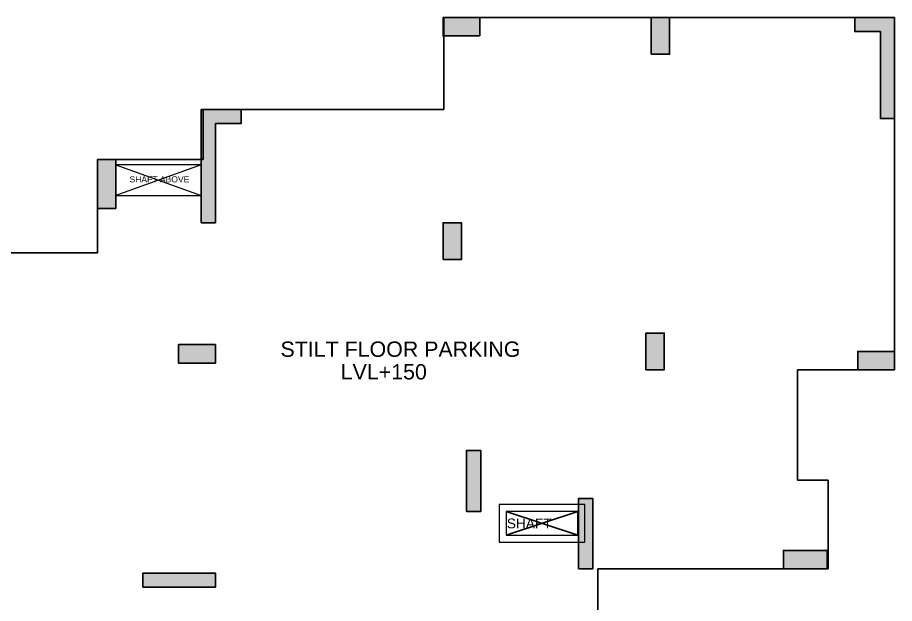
# Model space of a CAD drawing. Header units: millimetres. Extents: x 1277257 to 1543892, y 206696 to 309376.
# Drawn here: x 1328300 to 1342627, y 299812 to 309376 of the extents above; entities that cross this region are included whole.
import ezdxf

# ---------------------------------------------------------------- set-up
doc = ezdxf.new("R2010")
doc.units = ezdxf.units.MM
doc.header["$LTSCALE"] = 500
doc.header["$MEASUREMENT"] = 0
doc.linetypes.add('HIDDEN', pattern=[0.375, 0.25, -0.125])
for name, color, linetype in [('Cornice', 252, 'Continuous'), ('TEXT-RM NAME', 6, 'Continuous'), ('TOWER AREA COLUMN.', 6, 'Continuous')]:
    doc.layers.add(name, color=color, linetype=linetype)
doc.layers.add('TOWER COL HATCH', color=253, linetype='Continuous', lineweight=20)
doc.layers.add('Wall', color=2, linetype='Continuous', lineweight=15)
doc.styles.get("Standard").update_dxf_attribs({"font": 'arial.ttf'})

msp = doc.modelspace()

# ---------------------------------------------------------------- hatches: boundary and pattern name
at = {"layer": 'TOWER COL HATCH'}
h = msp.add_hatch(color=253, dxfattribs=at)
h.dxf.hatch_style = 1
h.paths.add_polyline_path([(1335852.1, 309076.3), (1335852.1, 309376.3), (1335252.1, 309376.3), (1335252.1, 309076.3)])
h = msp.add_hatch(color=253, dxfattribs=at)
h.dxf.hatch_style = 1
h.paths.add_polyline_path([(1338652.1, 308776.3), (1338952.1, 308776.3), (1338952.1, 309376.3), (1338652.1, 309376.3)])
h = msp.add_hatch(color=253, dxfattribs=at)
h.dxf.hatch_style = 1
h.paths.add_polyline_path([(1341977.1, 309376.3), (1342627.1, 309376.3), (1342627.1, 307726.3), (1342397.1, 307726.3), (1342397.1, 309146.3), (1341977.1, 309146.3)])
h = msp.add_hatch(color=253, dxfattribs=at)
h.dxf.hatch_style = 1
h.paths.add_polyline_path([(1331952.1, 307876.3), (1331302.1, 307876.3), (1331302.1, 306026.3), (1331532.1, 306026.3), (1331532.1, 307646.3), (1331952.1, 307646.3)])
h = msp.add_hatch(color=253, dxfattribs=at)
h.dxf.hatch_style = 1
h.paths.add_polyline_path([(1329907.1, 306261.4), (1329607.1, 306261.4), (1329607.1, 307061.4), (1329907.1, 307061.4)])
h = msp.add_hatch(color=253, dxfattribs=at)
h.dxf.hatch_style = 1
h.paths.add_polyline_path([(1335252.1, 305426.3), (1335552.1, 305426.3), (1335552.1, 306026.3), (1335252.1, 306026.3)])
h = msp.add_hatch(color=253, dxfattribs=at)
h.dxf.hatch_style = 1
h.paths.add_polyline_path([(1338567.1, 303626.3), (1338867.1, 303626.3), (1338867.1, 304226.3), (1338567.1, 304226.3)])
h = msp.add_hatch(color=253, dxfattribs=at)
h.dxf.hatch_style = 1
h.paths.add_polyline_path([(1330932.1, 303736.4), (1330932.1, 304036.4), (1331532.1, 304036.4), (1331532.1, 303736.4)])
h = msp.add_hatch(color=253, dxfattribs=at)
h.dxf.hatch_style = 1
h.paths.add_polyline_path([(1342627.1, 303626.3), (1342627.1, 303926.3), (1342027.1, 303926.3), (1342027.1, 303626.3)])
h = msp.add_hatch(color=253, dxfattribs=at)
h.dxf.hatch_style = 1
h.paths.add_polyline_path([(1335867.1, 301311.3), (1335637.1, 301311.3), (1335637.1, 302311.3), (1335867.1, 302311.3)])
h = msp.add_hatch(color=253, dxfattribs=at)
h.dxf.hatch_style = 1
h.paths.add_polyline_path([(1337467.1, 300376.3), (1337697.1, 300376.3), (1337697.1, 301526.3), (1337467.1, 301526.3)])
h = msp.add_hatch(color=253, dxfattribs=at)
h.dxf.hatch_style = 1
h.paths.add_polyline_path([(1341527.1, 300376.3), (1341527.1, 300676.3), (1340812.1, 300676.3), (1340812.1, 300376.3)])
h = msp.add_hatch(color=253, dxfattribs=at)
h.dxf.hatch_style = 1
h.paths.add_polyline_path([(1330347.1, 300076.4), (1330347.1, 300306.4), (1331532.1, 300306.4), (1331532.1, 300076.4)])

# ---------------------------------------------------------------- linework, layer by layer
at = {"color": 6, "linetype": 'Continuous'}
for p, q in [((1335267.1, 307876.3), (1335267.1, 309376.3)), ((1335267.1, 309376.3), (1342627.1, 309376.3)), ((1342627.1, 309376.3), (1342627.1, 303626.3)), ((1331332.1, 307061.4), (1331332.1, 307876.3)), ((1331332.1, 307876.3), (1335267.1, 307876.3)), ((1329607.1, 305536.4), (1329607.1, 307061.4)), ((1329607.1, 307061.4), (1331332.1, 307061.4)), ((1324927.1, 305536.4), (1329607.1, 305536.4)), ((1342627.1, 303626.3), (1341042.1, 303626.3)), ((1341042.1, 303626.3), (1341042.1, 301826.3)), ((1341042.1, 301826.3), (1341542.1, 301826.3)), ((1341542.1, 301826.3), (1341542.1, 300376.3)), ((1341542.1, 300376.3), (1337782.1, 300376.3)), ((1337782.1, 300376.3), (1337782.1, 298936.3))]:
    msp.add_line(p, q, dxfattribs=at)
at = {"layer": 'Cornice', "linetype": 'HIDDEN', "ltscale": 300}
for p, q in [((1336282.1, 300926.3), (1337452.1, 301311.3)), ((1336282.1, 301311.3), (1337452.1, 300926.3))]:
    msp.add_line(p, q, dxfattribs=at)
at = {"layer": 'TOWER AREA COLUMN.'}
for points in [[(1335852.1, 309076.3), (1335852.1, 309376.3), (1335252.1, 309376.3), (1335252.1, 309076.3)], [(1338652.1, 308776.3), (1338952.1, 308776.3), (1338952.1, 309376.3), (1338652.1, 309376.3)], [(1329907.1, 306261.4), (1329607.1, 306261.4), (1329607.1, 307061.4), (1329907.1, 307061.4)], [(1335252.1, 305426.3), (1335552.1, 305426.3), (1335552.1, 306026.3), (1335252.1, 306026.3)], [(1338567.1, 303626.3), (1338867.1, 303626.3), (1338867.1, 304226.3), (1338567.1, 304226.3)], [(1330932.1, 303736.4), (1330932.1, 304036.4), (1331532.1, 304036.4), (1331532.1, 303736.4)], [(1342627.1, 303626.3), (1342627.1, 303926.3), (1342027.1, 303926.3), (1342027.1, 303626.3)], [(1335867.1, 301311.3), (1335637.1, 301311.3), (1335637.1, 302311.3), (1335867.1, 302311.3)], [(1337467.1, 300376.3), (1337697.1, 300376.3), (1337697.1, 301526.3), (1337467.1, 301526.3)], [(1341527.1, 300376.3), (1341527.1, 300676.3), (1340812.1, 300676.3), (1340812.1, 300376.3)], [(1330347.1, 300076.4), (1330347.1, 300306.4), (1331532.1, 300306.4), (1331532.1, 300076.4)]]:
    msp.add_lwpolyline(points, close=True, dxfattribs=at)
for points in [[(1341977.1, 309376.3), (1342627.1, 309376.3), (1342627.1, 307726.3), (1342397.1, 307726.3), (1342397.1, 309146.3), (1341977.1, 309146.3), (1341977.1, 309376.3)], [(1331952.1, 307876.3), (1331302.1, 307876.3), (1331302.1, 306026.3), (1331532.1, 306026.3), (1331532.1, 307646.3), (1331952.1, 307646.3), (1331952.1, 307876.3)]]:
    msp.add_lwpolyline(points, dxfattribs=at)
at = {"layer": 'Wall', "linetype": 'HIDDEN', "ltscale": 100}
for p, q in [((1331302.1, 306971.4), (1329907.1, 306971.4)), ((1329907.1, 306971.4), (1329907.1, 306471.4)), ((1331302.1, 306971.4), (1329907.1, 306471.4)), ((1329907.1, 306971.4), (1331302.1, 306471.4)), ((1331302.1, 306471.4), (1331302.1, 306971.4)), ((1329907.1, 306471.4), (1331302.1, 306471.4))]:
    msp.add_line(p, q, dxfattribs=at)
at = {"layer": 'Wall'}
for p, q in [((1336167.1, 301426.3), (1336167.1, 300811.3)), ((1337567.1, 301426.3), (1336167.1, 301426.3)), ((1336282.1, 301311.3), (1336282.1, 300926.3)), ((1337452.1, 301311.3), (1336282.1, 301311.3)), ((1337452.1, 300926.3), (1337452.1, 301311.3)), ((1337567.1, 300811.3), (1337567.1, 301426.3)), ((1336282.1, 300926.3), (1337452.1, 300926.3)), ((1336167.1, 300811.3), (1337567.1, 300811.3))]:
    msp.add_line(p, q, dxfattribs=at)

# ---------------------------------------------------------------- texts
at = {"layer": 'TEXT-RM NAME'}
for s, height, p in [('SHAFT ABOVE', 100, (1330129, 306685.7)), ('SHAFT', 160, (1336293.9, 301037.8))]:
    msp.add_text(s, height=height, dxfattribs=at).set_placement(p)
for s, p in [('STILT FLOOR PARKING', (1332595.9, 303837.8)), ('LVL+150', (1333579.6, 303468.1))]:
    msp.add_text(s, height=250, rotation=360, dxfattribs=at).set_placement(p)

doc.saveas('drawing.dxf')
